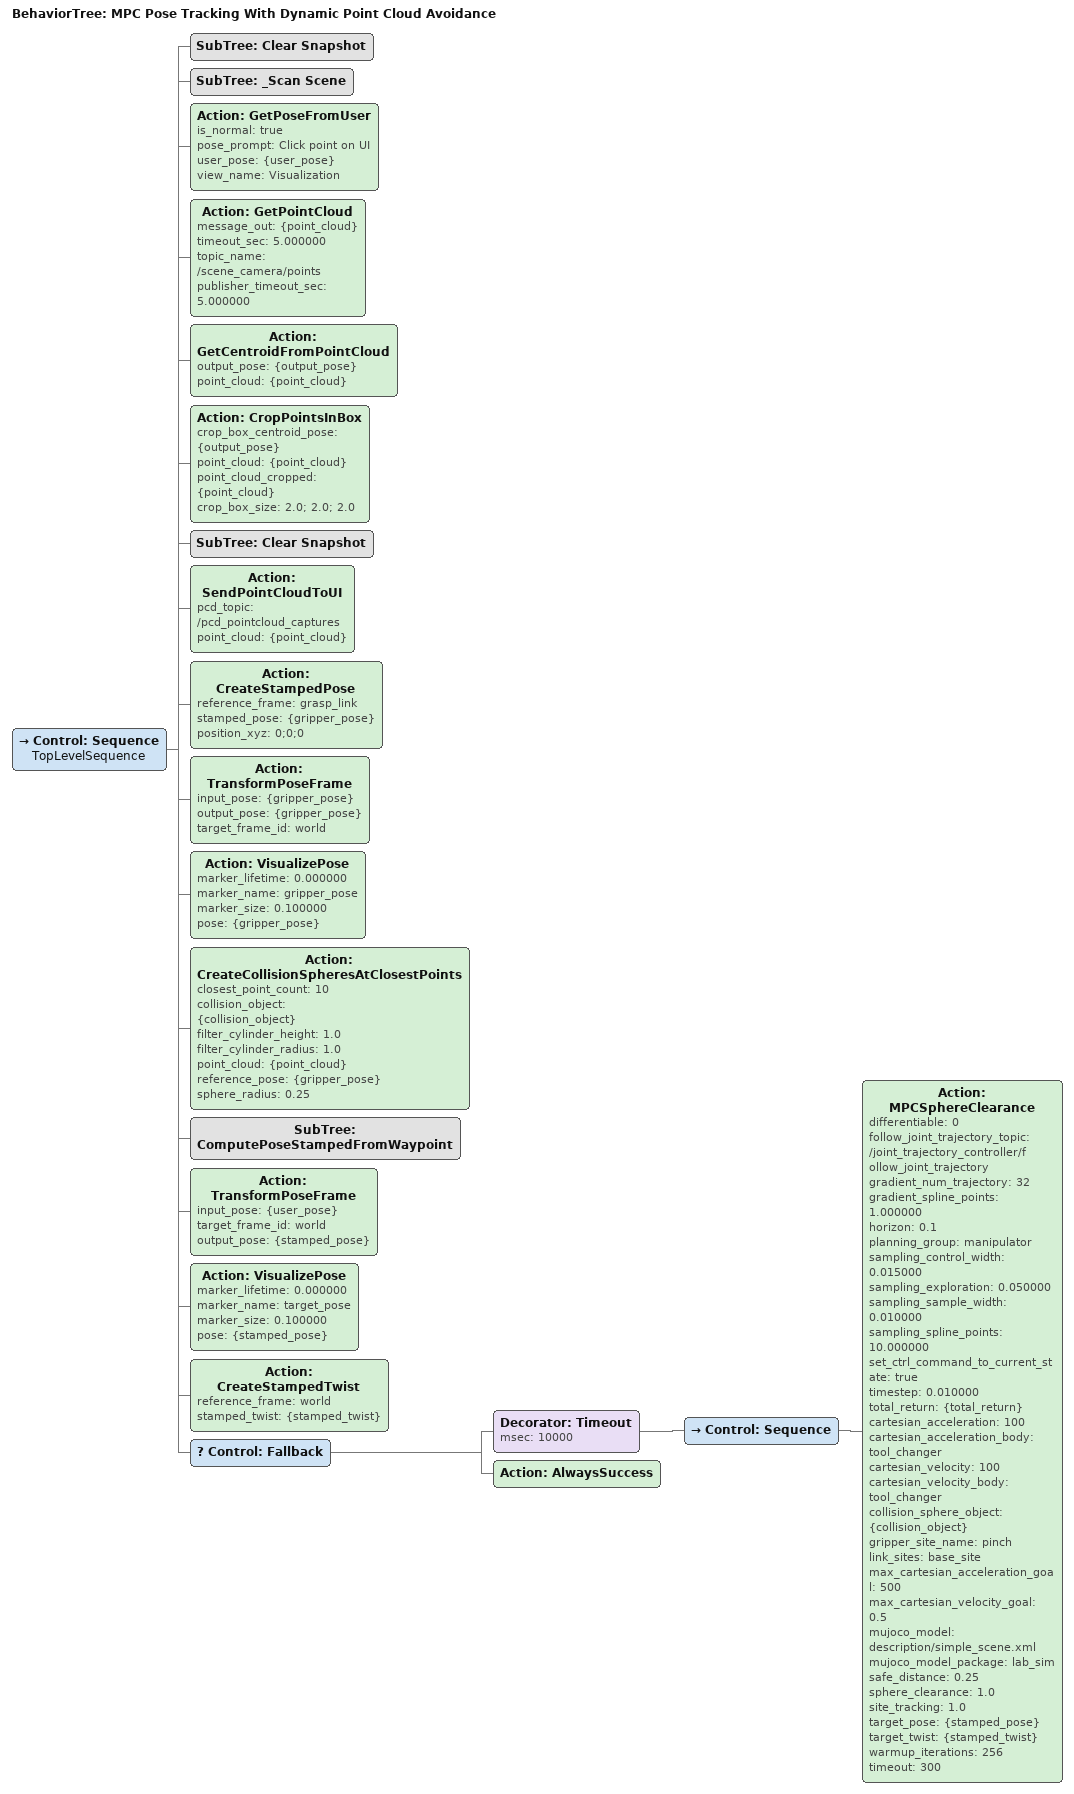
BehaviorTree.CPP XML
<?xml version='1.0' encoding='UTF-8'?>
<root BTCPP_format="4" main_tree_to_execute="MPC Pose Tracking With Dynamic Point Cloud Avoidance">
  <BehaviorTree ID="MPC Pose Tracking With Dynamic Point Cloud Avoidance" _description="">
    <Control ID="Sequence" name="TopLevelSequence">
      <SubTree ID="Clear Snapshot"/>
      <SubTree ID="_Scan Scene"/>
      <Action ID="GetPoseFromUser" is_normal="true" pose_prompt="Click point on UI" user_pose="{user_pose}" view_name="Visualization"/>
      <Action ID="GetPointCloud" message_out="{point_cloud}" timeout_sec="5.000000" topic_name="/scene_camera/points" publisher_timeout_sec="5.000000"/>
      <Action ID="GetCentroidFromPointCloud" output_pose="{output_pose}" point_cloud="{point_cloud}"/>
      <Action ID="CropPointsInBox" crop_box_centroid_pose="{output_pose}" point_cloud="{point_cloud}" point_cloud_cropped="{point_cloud}" crop_box_size="2.0; 2.0; 2.0"/>
      <SubTree ID="Clear Snapshot"/>
      <Action ID="SendPointCloudToUI" pcd_topic="/pcd_pointcloud_captures" point_cloud="{point_cloud}"/>
      <Action ID="CreateStampedPose" reference_frame="grasp_link" stamped_pose="{gripper_pose}" position_xyz="0;0;0"/>
      <Action ID="TransformPoseFrame" input_pose="{gripper_pose}" output_pose="{gripper_pose}" target_frame_id="world"/>
      <Action ID="VisualizePose" marker_lifetime="0.000000" marker_name="gripper_pose" marker_size="0.100000" pose="{gripper_pose}"/>
      <Action ID="CreateCollisionSpheresAtClosestPoints" closest_point_count="10" collision_object="{collision_object}" filter_cylinder_height="1.0" filter_cylinder_radius="1.0" point_cloud="{point_cloud}" reference_pose="{gripper_pose}" sphere_radius="0.25"/>
      <SubTree ID="ComputePoseStampedFromWaypoint"/>
      <Action ID="TransformPoseFrame" input_pose="{user_pose}" target_frame_id="world" output_pose="{stamped_pose}"/>
      <Action ID="VisualizePose" marker_lifetime="0.000000" marker_name="target_pose" marker_size="0.100000" pose="{stamped_pose}"/>
      <Action ID="CreateStampedTwist" reference_frame="world" stamped_twist="{stamped_twist}"/>
      <Control ID="Fallback">
        <Decorator ID="Timeout" msec="10000">
          <Control ID="Sequence">
            <Action ID="MPCSphereClearance" differentiable="0" follow_joint_trajectory_topic="/joint_trajectory_controller/follow_joint_trajectory" gradient_num_trajectory="32" gradient_spline_points="1.000000" horizon="0.1" planning_group="manipulator" sampling_control_width="0.015000" sampling_exploration="0.050000" sampling_sample_width="0.010000" sampling_spline_points="10.000000" set_ctrl_command_to_current_state="true" timestep="0.010000" total_return="{total_return}" cartesian_acceleration="100" cartesian_acceleration_body="tool_changer" cartesian_velocity="100" cartesian_velocity_body="tool_changer" collision_sphere_object="{collision_object}" gripper_site_name="pinch" link_sites="base_site" max_cartesian_acceleration_goal="500" max_cartesian_velocity_goal="0.5" mujoco_model="description/simple_scene.xml" mujoco_model_package="lab_sim" safe_distance="0.25" sphere_clearance="1.0" site_tracking="1.0" target_pose="{stamped_pose}" target_twist="{stamped_twist}" warmup_iterations="256" timeout="300"/>
          </Control>
        </Decorator>
        <Action ID="AlwaysSuccess"/>
      </Control>
    </Control>
  </BehaviorTree>
</root>
